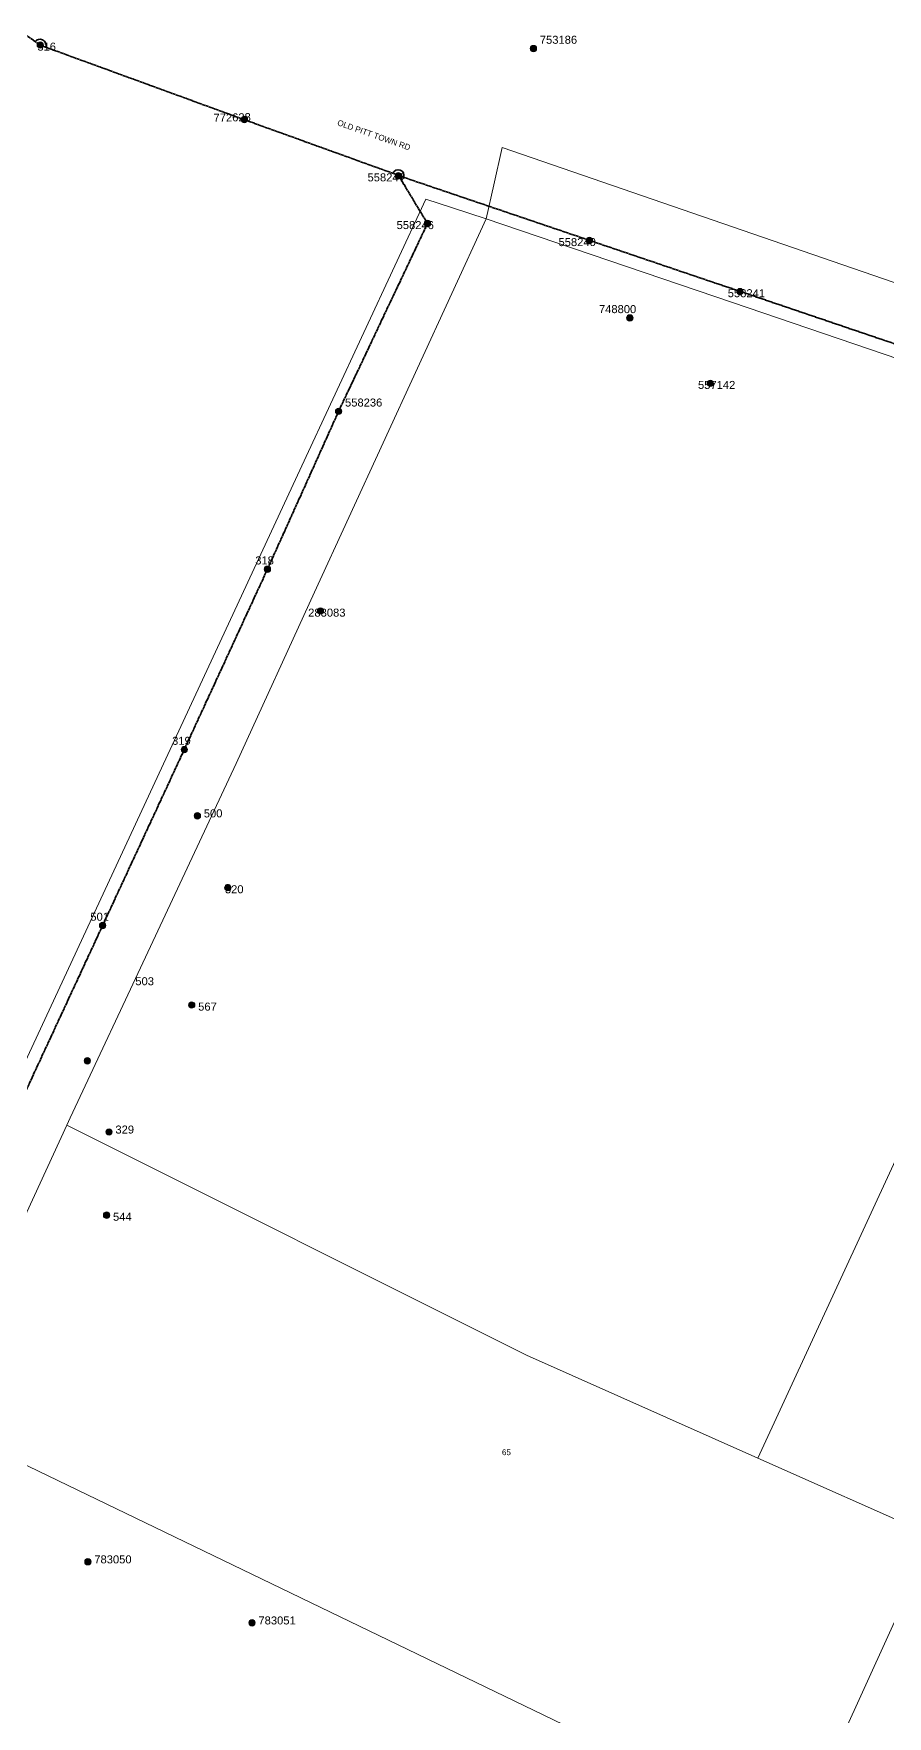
# Model space of a CAD drawing. Header units: metres. Extents: x 0 to 307451, y 0 to 6277344.
# Drawn here: x 305538 to 305805, y 6275408 to 6275934 of the extents above; entities that cross this region are included whole.
import ezdxf
from ezdxf.enums import TextEntityAlignment as Align

# ---------------------------------------------------------------- set-up
doc = ezdxf.new("R2010")
doc.units = ezdxf.units.M
doc.linetypes.add('Cable Exist OH', pattern=[1, 1, 0])
doc.layers.get('0').update_dxf_attribs({"color": 6})
for name, color, linetype, lineweight in [('_User Miscellaneous1', 30, 'Continuous', 13), ('_User_HV_Exist', 1, 'Continuous', 35), ('Cadastre Developer_SP_NEW', 92, 'Continuous', 15), ('Cadastre Land Parcels_SP_EXT', 118, 'Continuous', 15), ('Cadastre Roads_SP_EXT', 218, 'Continuous', 15)]:
    doc.layers.add(name, color=color, linetype=linetype, lineweight=lineweight)
doc.styles.add('POLE_LABEL', font='arial.ttf', dxfattribs={"height": 2})
doc.styles.get("Standard").update_dxf_attribs({"font": 'arial.ttf'})

# ---------------------------------------------------------------- blocks, each defined once
blk = doc.blocks.new('POLE_EXT')
blk.add_hatch(color=256).paths.add_polyline_path([(-1, 0, 1), (1, 0, 1)])
blk.add_lwpolyline([(-1, 0, 1), (1, 0, 1)], format="xyb", close=True)
at = {"flags": 8}
blk.add_attdef('pNumber', text='', height=2, dxfattribs=at).set_placement((2.5, 2.5), align=Align.MIDDLE_CENTER)
at = {"style": 'POLE_LABEL', "flags": 9}
for tag, p in [('STRUCTURE_PLANT_NUMBER', (1.35, 0.03)), ('STREET_CODE', (1.35, -0.2))]:
    blk.add_attdef(tag, text='', height=0.2, dxfattribs=at).set_placement(p, align=Align.MIDDLE_LEFT)
at = {"flags": 9}
for tag, p in [('OWNED_BY', (1.35, -0.4)), ('SPECIAL_USE', (1.35, -0.8)), ('STATE', (1.35, -1)), ('cLV', (1.35, -1.4)), ('hDepth', (1.35, -1.6)), ('hDia', (1.35, -1.8)), ('cHV', (1.35, -2)), ('cLinedev', (1.35, -3.4)), ('pExisting', (1.35, -3.8)), ('pFooting', (1.35, -4.4)), ('pNew', (1.35, -4.6)), ('pRelocate', (1.35, -5)), ('pRemove', (1.35, -5.2)), ('PARENT', (1.35, -0.6)), ('USAGE', (1.35, -1.2)), ('LBRACKET', (1.35, -2.2)), ('LExisting', (1.35, -2.4)), ('LANTNUMBER', (1.35, -2.6)), ('LOther', (1.35, -2.8)), ('LRemove', (1.35, -3)), ('LEGEND', (1.35, -3.2)), ('LOCATION', (1.35, -3.6)), ('PFNUMBER', (1.35, -4)), ('NEWPFNUMBER', (1.35, -4.2)), ('pReplace', (1.35, -5.4)), ('pStay', (1.35, -5.6)), ('pType', (1.35, -5.8)), ('cspan', (1.35, -6)), ('STREETNAME', (1.35, -6.2)), ('SUBURB', (1.35, -6.4)), ('OPERATED_BY', (1.36, -7.01)), ('NOTES', (1.35, -6.6)), ('MAINTAINED_BY', (1.36, -6.81))]:
    blk.add_attdef(tag, text='', height=0.2, dxfattribs=at).set_placement(p, align=Align.MIDDLE_LEFT)
at = {"flags": 1}
blk.add_attdef('Z', (1.35, -7.33), '', height=0.2, dxfattribs=at)
blk = doc.blocks.new('*U249')
blk.add_hatch(color=256).paths.add_polyline_path([(-1, 0, 1), (1, 0, 1)])
blk.add_lwpolyline([(-1, 0, 1), (1, 0, 1)], format="xyb", close=True)
at = {"flags": 8}
blk.add_attdef('pNumber', text='', height=2, dxfattribs=at).set_placement((14.12, 30.42), align=Align.MIDDLE_CENTER)
at = {"style": 'POLE_LABEL', "flags": 9}
for tag, p in [('STRUCTURE_PLANT_NUMBER', (12.98, 27.95)), ('STREET_CODE', (12.98, 27.72))]:
    blk.add_attdef(tag, text='', height=0.2, dxfattribs=at).set_placement(p, align=Align.MIDDLE_LEFT)
at = {"flags": 9}
for tag, p in [('OWNED_BY', (12.98, 27.52)), ('SPECIAL_USE', (12.98, 27.12)), ('STATE', (12.98, 26.92)), ('cLV', (12.98, 26.52)), ('PARENT', (12.98, 27.32)), ('USAGE', (12.98, 26.72)), ('hDepth', (12.98, 26.32)), ('cHV', (12.98, 25.92)), ('cLinedev', (12.98, 24.52)), ('pExisting', (12.98, 24.12)), ('pFooting', (12.98, 23.52)), ('pNew', (12.98, 23.32)), ('pRelocate', (12.98, 22.92)), ('pRemove', (12.98, 22.72)), ('pReplace', (12.98, 22.52)), ('pStay', (12.98, 22.32)), ('pType', (12.98, 22.12)), ('cspan', (12.98, 21.92)), ('STREETNAME', (12.98, 21.72)), ('SUBURB', (12.98, 21.52)), ('hDia', (12.98, 26.12)), ('LBRACKET', (12.98, 25.72)), ('LExisting', (12.98, 25.52)), ('LANTNUMBER', (12.98, 25.32)), ('LOther', (12.98, 25.12)), ('LRemove', (12.98, 24.92)), ('LEGEND', (12.98, 24.72)), ('LOCATION', (12.98, 24.32)), ('PFNUMBER', (12.98, 23.92)), ('NEWPFNUMBER', (12.98, 23.72)), ('NOTES', (12.98, 21.32)), ('MAINTAINED_BY', (12.98, 21.11)), ('OPERATED_BY', (12.98, 20.91))]:
    blk.add_attdef(tag, text='', height=0.2, dxfattribs=at).set_placement(p, align=Align.MIDDLE_LEFT)
at = {"flags": 1}
blk.add_attdef('Z', (12.98, 20.59), '', height=0.2, dxfattribs=at)

msp = doc.modelspace()

# ---------------------------------------------------------------- linework, layer by layer
at = {"layer": '_User_HV_Exist', "linetype": 'Cable Exist OH'}
for points in [[(305233.0169, 6276012.0916), (305263.9139, 6275968.45), (305321.3885, 6275935.8596), (305391.6455, 6275909.5985), (305437.7002, 6275943.7611), (305504.6477, 6275954.6551), (305540.2841, 6275930.2128)], [(305540.2596, 6275930.1452), (305604.0399, 6275906.865)], [(305604.0399, 6275906.865), (305604.1627, 6275906.8202), (305652.3074, 6275889.4498)], [(305652.262, 6275889.401), (305661.2731, 6275874.4379)], [(305652.3438, 6275889.3733), (305909.2268, 6275802.2694)], [(305661.2729, 6275874.4381), (305633.501, 6275815.766), (305611.2712, 6275766.4338)], [(305611.2712, 6275766.4338), (305582.678, 6275704.4891), (305559.758, 6275655.1229), (305539.5532, 6275611.5896)], [(305539.5532, 6275611.5896), (305514.599, 6275557.6691), (305488.0049, 6275499.8169), (305464.3299, 6275448.6591)]]:
    msp.add_lwpolyline(points, dxfattribs=at)
at = {"layer": '_User_HV_Exist', "linetype": 'Continuous'}
for points in [[(305542.0247, 6275929.5247, 0.85228087), (305538.5771, 6275931.1915)], [(305653.8328, 6275888.9067, 0.94954107), (305650.4852, 6275890.1427)], [(305653.0861, 6275888.0569, 0.26246101), (305653.8305, 6275888.8682)]]:
    msp.add_lwpolyline(points, format="xyb", dxfattribs=at)
at = {"layer": 'Cadastre Developer_SP_NEW', "linetype": 'Continuous'}
for points in [[(305981.685, 6275770.854), (305978.819, 6275772.366), (305975.701, 6275773.934), (305972.81, 6275775.315), (305932.179, 6275687.361), (305866.382, 6275709.224), (305764.458, 6275488.762), (305819.341, 6275464.36), (305837.145, 6275456.426), (305865.283, 6275517.525), (305866.054, 6275519.16), (305894.209, 6275580.251), (305923.919, 6275644.746), (305981.685, 6275770.854)], [(305776.586, 6275370.375), (305819.341, 6275464.36), (305764.458, 6275488.762), (305692.194, 6275520.917), (305548.535, 6275592.755), (305506.138, 6275500.84), (305776.586, 6275370.375)], [(305776.586, 6275370.375), (305506.138, 6275500.84), (305471.79, 6275426.372), (305471.922, 6275404.855), (305631.132, 6275327.712), (305734.372, 6275277.69), (305776.586, 6275370.375)], [(306001.944, 6275383.1), (305837.145, 6275456.426), (305819.341, 6275464.36), (305776.586, 6275370.375), (305889.164, 6275314.906), (305978.538, 6275273.28), (305980.359, 6275341.965), (306001.944, 6275383.1)]]:
    msp.add_lwpolyline(points, close=True, dxfattribs=at)
at = {"layer": 'Cadastre Land Parcels_SP_EXT', "linetype": 'Continuous'}
for points in [[(305981.685, 6275770.854), (305978.819, 6275772.366), (305975.701, 6275773.934), (305972.81, 6275775.315), (305932.179, 6275687.361), (305866.382, 6275709.224), (305764.458, 6275488.762), (305819.341, 6275464.36), (305837.145, 6275456.426), (305865.283, 6275517.525), (305866.054, 6275519.16), (305894.209, 6275580.251), (305923.919, 6275644.746), (305981.685, 6275770.854)], [(305776.586, 6275370.375), (305819.341, 6275464.36), (305764.458, 6275488.762), (305692.194, 6275520.917), (305548.535, 6275592.755), (305506.138, 6275500.84), (305776.586, 6275370.375)], [(305776.586, 6275370.375), (305506.138, 6275500.84), (305471.79, 6275426.372), (305471.922, 6275404.855), (305631.132, 6275327.712), (305734.372, 6275277.69), (305776.586, 6275370.375)], [(306001.944, 6275383.1), (305837.145, 6275456.426), (305819.341, 6275464.36), (305776.586, 6275370.375), (305889.164, 6275314.906), (305978.538, 6275273.28), (305980.359, 6275341.965), (306001.944, 6275383.1)]]:
    msp.add_lwpolyline(points, close=True, dxfattribs=at)
at = {"layer": 'Cadastre Roads_SP_EXT', "linetype": 'Continuous'}
for points in [[(305816.153, 6275852.908), (305684.6, 6275898.147), (305682, 6275886.544), (305679.605, 6275875.85), (305756.533, 6275849.742), (305832.424, 6275823.939)], [(305471.922, 6275404.855), (305471.79, 6275426.372), (305506.138, 6275500.84), (305548.535, 6275592.755), (305549.615, 6275595.097), (305574.693, 6275648.611), (305601.464, 6275705.742), (305625.939, 6275759.293), (305679.605, 6275875.85), (305679.605, 6275875.85), (305668.728, 6275879.426), (305660.74, 6275882.053), (305622.022, 6275798.688), (305534.96, 6275611.232), (305531.469, 6275603.783), (305531.373, 6275603.578), (305510.05, 6275557.35), (305488.899, 6275511.495), (305458.993, 6275446.658), (305446.538, 6275419.657), (305416.65, 6275354.86)]]:
    msp.add_lwpolyline(points, dxfattribs=at)

# ---------------------------------------------------------------- block references
at = {"layer": '_User Miscellaneous1'}
ref = msp.add_blockref('POLE_EXT', (305540.2831, 6275930.1921), dxfattribs=at)
ref.add_attrib('ASSET_NUM', '316', dxfattribs={"layer": '0', "height": 2.5, "rotation": 0.037461, "style": 'POLE_LABEL'}).set_placement((305542.2831, 6275930.9421), align=Align.TOP_CENTER)
ref = msp.add_blockref('POLE_EXT', (305694.376, 6275929.087), dxfattribs=at)
ref.add_attrib('ASSET_NUM', '753186', dxfattribs={"layer": '0', "height": 2.5, "style": 'POLE_LABEL'}).set_placement((305696.376, 6275929.837), align=Align.BOTTOM_LEFT)
ref = msp.add_blockref('POLE_EXT', (305604.0639, 6275906.931), dxfattribs=at)
ref.add_attrib('ASSET_NUM', '772628', dxfattribs={"layer": '0', "height": 2.5, "rotation": 1, "style": 'POLE_LABEL'}).set_placement((305606.0639, 6275907.681), align=Align.MIDDLE_RIGHT)
ref = msp.add_blockref('POLE_EXT', (305652.1906, 6275889.354), dxfattribs=at)
ref.add_attrib('ASSET_NUM', '558247', dxfattribs={"layer": '0', "height": 2.5, "rotation": 0.055843, "style": 'POLE_LABEL'}).set_placement((305654.1906, 6275890.104), align=Align.TOP_RIGHT)
ref = msp.add_blockref('POLE_EXT', (305661.273, 6275874.438), dxfattribs=at)
ref.add_attrib('ASSET_NUM', '558246', dxfattribs={"layer": '0', "height": 2.5, "rotation": 359.945721, "style": 'POLE_LABEL'}).set_placement((305663.273, 6275875.188), align=Align.TOP_RIGHT)
ref = msp.add_blockref('POLE_EXT', (305711.865, 6275869.134), dxfattribs=at)
ref.add_attrib('ASSET_NUM', '558240', dxfattribs={"layer": '0', "height": 2.5, "rotation": 0.036644, "style": 'POLE_LABEL'}).set_placement((305713.865, 6275869.884), align=Align.TOP_RIGHT)
ref = msp.add_blockref('POLE_EXT', (305758.924, 6275853.162), dxfattribs=at)
ref.add_attrib('ASSET_NUM', '558241', dxfattribs={"layer": '0', "height": 2.5, "rotation": 359.923573, "style": 'POLE_LABEL'}).set_placement((305760.924, 6275853.912), align=Align.TOP_CENTER)
ref = msp.add_blockref('POLE_EXT', (305724.499, 6275844.94), dxfattribs=at)
ref.add_attrib('ASSET_NUM', '748800', dxfattribs={"layer": '0', "height": 2.5, "style": 'POLE_LABEL'}).set_placement((305726.499, 6275845.69), align=Align.BOTTOM_RIGHT)
ref = msp.add_blockref('POLE_EXT', (305749.631, 6275824.504), dxfattribs=at)
ref.add_attrib('ASSET_NUM', '557142', dxfattribs={"layer": '0', "height": 2.5, "style": 'POLE_LABEL'}).set_placement((305751.631, 6275825.254), align=Align.TOP_CENTER)
ref = msp.add_blockref('POLE_EXT', (305633.501, 6275815.766), dxfattribs=at)
ref.add_attrib('ASSET_NUM', '558236', dxfattribs={"layer": '0', "height": 2.5, "rotation": 359.925847, "style": 'POLE_LABEL'}).set_placement((305635.501, 6275816.516), align=Align.BOTTOM_LEFT)
ref = msp.add_blockref('POLE_EXT', (305611.2713, 6275766.4338), dxfattribs=at)
ref.add_attrib('ASSET_NUM', '318', dxfattribs={"layer": '0', "height": 2.5, "style": 'POLE_LABEL'}).set_placement((305613.2713, 6275767.1838), align=Align.BOTTOM_RIGHT)
ref = msp.add_blockref('POLE_EXT', (305627.8196, 6275753.3763), dxfattribs=at)
ref.add_attrib('ASSET_NUM', '283083', dxfattribs={"layer": '0', "height": 2.5, "style": 'POLE_LABEL'}).set_placement((305629.8196, 6275754.1263), align=Align.TOP_CENTER)
ref = msp.add_blockref('POLE_EXT', (305585.3075, 6275710.0883), dxfattribs=at)
ref.add_attrib('ASSET_NUM', '319', dxfattribs={"layer": '0', "height": 2.5, "rotation": 0.069587, "style": 'POLE_LABEL'}).set_placement((305587.3075, 6275710.8383), align=Align.BOTTOM_RIGHT)
ref = msp.add_blockref('POLE_EXT', (305589.378, 6275689.389), dxfattribs=at)
ref.add_attrib('ASSET_NUM', '500', dxfattribs={"layer": '0', "height": 2.5, "rotation": 0.377017, "style": 'POLE_LABEL'}).set_placement((305591.378, 6275690.139), align=Align.MIDDLE_LEFT)
ref = msp.add_blockref('POLE_EXT', (305598.881, 6275666.953), dxfattribs=dict(at, rotation=0.05582245946845885))
ref.add_attrib('ASSET_NUM', '320', dxfattribs={"layer": '0', "height": 2.5, "rotation": 0.037438, "style": 'POLE_LABEL'}).set_placement((305600.881, 6275667.703), align=Align.TOP_CENTER)
ref = msp.add_blockref('POLE_EXT', (305559.758, 6275655.1229), dxfattribs=at)
ref.add_attrib('ASSET_NUM', '501', dxfattribs={"layer": '0', "height": 2.5, "style": 'POLE_LABEL'}).set_placement((305561.758, 6275655.8729), align=Align.BOTTOM_RIGHT)
ref = msp.add_blockref('*U249', (305554.9742, 6275612.8515), dxfattribs=at)
ref.add_attrib('ASSET_NUM', '503', dxfattribs={"layer": '0', "height": 2.5, "style": 'POLE_LABEL'}).set_placement((305569.9794, 6275638.9681), align=Align.TOP_LEFT)
ref = msp.add_blockref('POLE_EXT', (305587.611, 6275630.29), dxfattribs=at)
ref.add_attrib('ASSET_NUM', '567', dxfattribs={"layer": '0', "height": 2.5, "rotation": 0.038989, "style": 'POLE_LABEL'}).set_placement((305589.611, 6275631.04), align=Align.TOP_LEFT)
ref = msp.add_blockref('POLE_EXT', (305561.76, 6275590.637), dxfattribs=at)
ref.add_attrib('ASSET_NUM', '329', dxfattribs={"layer": '0', "height": 2.5, "style": 'POLE_LABEL'}).set_placement((305563.76, 6275591.387), align=Align.MIDDLE_LEFT)
ref = msp.add_blockref('POLE_EXT', (305561.005, 6275564.648), dxfattribs=at)
ref.add_attrib('ASSET_NUM', '544', dxfattribs={"layer": '0', "height": 2.5, "style": 'POLE_LABEL'}).set_placement((305563.005, 6275565.398), align=Align.TOP_LEFT)
ref = msp.add_blockref('POLE_EXT', (305555.1612, 6275456.3619), dxfattribs=at)
ref.add_attrib('ASSET_NUM', '783050', dxfattribs={"layer": '0', "height": 2.5, "style": 'POLE_LABEL'}).set_placement((305557.1612, 6275457.1119), align=Align.MIDDLE_LEFT)
ref = msp.add_blockref('POLE_EXT', (305606.446, 6275437.284), dxfattribs=at)
ref.add_attrib('ASSET_NUM', '783051', dxfattribs={"layer": '0', "height": 2.5, "style": 'POLE_LABEL'}).set_placement((305608.446, 6275438.034), align=Align.MIDDLE_LEFT)

# ---------------------------------------------------------------- texts
at = {"layer": '_User_HV_Exist'}
msp.add_text('OLD PITT TOWN RD', height=1.8, rotation=340.625061, dxfattribs=at).set_placement((305632.9074, 6275905.2076))
at = {"layer": 'Cadastre Land Parcels_SP_EXT'}
msp.add_text('65', height=1.8, dxfattribs=at).set_placement((305684.542, 6275489.6682))

doc.saveas('drawing.dxf')
